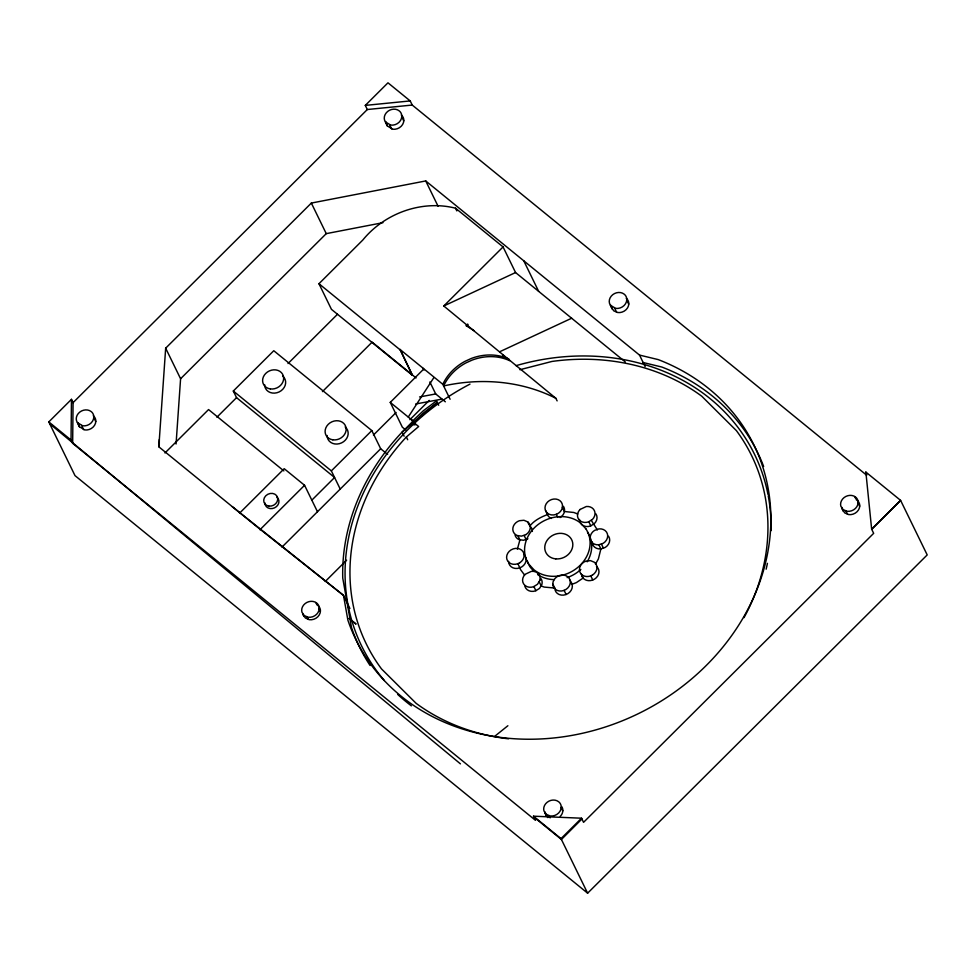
<?xml version="1.0" encoding="UTF-8"?>
<svg xmlns="http://www.w3.org/2000/svg" width="976" height="976" viewBox="0 0 976 976"><rect width="100%" height="100%" fill="white"/><g stroke="black" fill="none" stroke-linecap="round" stroke-linejoin="round"><path stroke-width="1.46" d="M71.041 440.017L71.468 399.33L48.8 421.913L75.006 475.629L587.625 893.186L927.2 554.917L900.592 500.371L865.858 472.079L871.653 529.199L873.666 533.335L583.55 822.341L581.537 818.205L533.457 816.192L535.47 820.328L72.651 443.324L71.041 440.017L48.8 421.913M72.651 443.324L73.078 402.637L71.468 399.33M159.247 447.167L159.332 439.554M645.148 366.622L639.524 355.093L425.731 180.938L311.344 203.069L165.664 348.188L158.832 446.813L256.859 526.674L343.491 595.372L349.896 608.499M176.058 444.007L180.584 378.761L165.664 348.188M517.378 549.159L519.927 539.862L517.914 535.726M595.506 564.116L598.386 558.931L600.874 548.963L598.861 544.779A9.004 7.747 -26 0 1 590.419 539.74A9.004 7.747 -26 0 1 594.604 530.383L599.008 528.882A9.004 7.747 -26 0 1 607.414 533.933A9.004 7.747 -26 0 1 603.241 543.29L598.861 544.779M466.479 325.874L467.663 324.056L468.065 324.874M408.261 417.057L433.856 377.602M581.916 818.986L561.42 839.47L533.86 817.022M871.69 529.273L900.592 500.371L871.653 529.199M412.226 105.054L367.318 109.519L365.305 105.396L387.972 82.814L410.213 100.931L412.226 105.054L866.7 475.251M73.078 402.637L367.318 109.519M180.584 378.761L326.252 233.642L382.946 222.687M412.409 375.296L400.099 349.506L412.409 375.296L331.45 309.343L318.957 283.723L362.804 240.035A82.594 71.016 -26 0 1 455.524 208.205L503.067 246.928L515.56 272.548L625.287 361.925M164.981 452.962L208.559 409.566L283.87 470.908M311.832 500.163L334.573 477.508L236.546 397.647L233.313 391.034L273.78 350.726L371.819 430.575L380.689 448.765L387.631 454.413M216.892 417.216L236.546 397.647M288.03 363.548L337.501 314.272M322.458 391.596L372.112 342.149L416.057 377.944M557.125 400.892L555.832 398.269L443.775 305.988L503.067 246.928M239.571 513.156L284.211 468.7L304.573 485.292L317.481 511.729M259.945 529.748L304.573 485.292M466.894 324.825L466.077 325.63L474.19 330.766M405.76 429.965L402.344 427.183L390.254 402.393L423.621 369.16M340.221 489.074L331.352 470.896L371.819 430.575M373.442 435.052L396.097 412.482M281.979 547.097L380.689 448.765M409.883 419.68L429.257 400.38M325.24 581.501L346.626 560.187M587.625 893.186L561.017 838.64L581.537 818.205M414.91 425.072L412.811 420.766L423.352 410.725L436.54 400.855L438.675 405.247M508.557 738.82A214.439 184.391 -26 0 1 416.13 703.342L381.506 668.914A214.439 184.391 -26 0 1 406.358 436.992L418.655 426.524L413.629 422.425L424.157 412.372L437.346 402.502L402.124 432.075A221.528 190.479 -26 0 0 342.747 578.085L351.506 627.544A221.528 190.479 -26 0 0 370.087 665.51M494.832 736.233L507.874 725.741M527.906 538.764L523.502 540.265L519.122 539.643A9.004 7.747 -26 0 1 515.084 535.214M443.775 305.988L515.56 272.548M499.858 351.677L571.643 318.237M519.879 369.721L552.026 361.437A214.439 184.391 -26 0 1 701.756 396.207L736.392 430.623A214.439 184.391 -26 0 1 744.029 617.637M419.582 396.951L435.711 393.95L445.349 401.807M415.642 404.003L442.03 399.099M365.305 105.396L410.213 100.931M554.795 588.052L544.12 587.064L541.216 585.978L539.203 581.842M639.524 355.093L658.178 359.583A221.528 190.479 -26 0 1 690.654 679.747A221.528 190.479 -26 0 1 347.871 620.102L343.491 595.372L232.276 506.654M643.16 362.535L661.813 367.025A221.528 190.479 -26 0 1 763.647 466.479M577.792 513.986L573.766 512.473L564.36 511.509L562.347 507.374M856.342 499.883L857.245 500.42A9.004 7.747 -26 0 1 859.746 505.788L859.429 507.874A9.004 7.747 -26 0 1 848.62 514.572L844.704 512.9L841.69 508.032M349.042 618.528L356.069 624.091L349.152 618.418M502.616 354.922L504.982 356.838M400.099 349.506L442.811 384.288L450.107 399.257M318.957 283.723L399.916 349.676M390.254 402.393L412.811 420.766M233.313 391.034L331.352 470.896M533.457 816.192L561.017 838.64M49.715 423.779L460.44 763.866M610.366 305.207L615.661 308.379A9.004 7.747 -26 0 0 626.47 301.682L626.787 299.595A9.004 7.747 -26 0 0 624.274 294.227L622.468 293.142A9.004 7.747 -26 0 0 612.733 294.691A9.004 7.747 -26 0 0 609.512 303.377L612.355 309.282M385.386 121.902L390.668 125.074A9.004 7.747 -26 0 0 401.478 118.377L401.807 116.29A9.004 7.747 -26 0 0 399.294 110.922L397.488 109.837A9.004 7.747 -26 0 0 387.753 111.386A9.004 7.747 -26 0 0 384.532 120.072L387.374 125.977L392.694 129.21A9.004 7.747 -26 0 0 403.491 122.512L403.82 120.426A9.004 7.747 -26 0 0 401.307 115.058M533.823 571.167L530.419 567.434A33.623 28.902 -26 0 1 527.211 560.602M544.791 812.715L547.804 817.595M77.385 422.62L82.679 425.792A9.004 7.747 -26 0 0 93.489 419.107L93.806 417.008A9.004 7.747 -26 0 0 91.293 411.64L89.487 410.567A9.004 7.747 -26 0 0 79.751 412.104A9.004 7.747 -26 0 0 76.531 420.79L79.373 426.695L84.692 429.928A9.004 7.747 -26 0 0 95.502 423.23L95.819 421.144A9.004 7.747 -26 0 0 93.306 415.776M597.312 529.87L591.285 520.33M524.588 575.071L520.574 569.667L517.902 563.652M865.858 472.079L866.871 474.141M858.075 502.933L859.685 506.239M854.72 496.577L855.806 498.785M845.96 510.973L847.571 514.279M626.726 300.047L628.739 304.183M614.612 308.087L616.625 312.222M523.758 260.799L538.679 291.385M455.524 208.205L456.829 210.901M401.734 116.742L403.747 120.878M425.731 180.938L438.053 206.204M601.46 544.12L603.473 548.256M588.784 521.745L590.797 525.881M389.619 124.782L391.632 128.917M590.748 575.84L592.761 579.964M556.308 514.279L557.808 517.378M581.147 573.912L583.16 578.048L576.352 582.623L572.058 584.258L570.045 580.122A8.991 7.735 -26 0 0 561.639 575.096L559.37 575.584A9.004 7.747 -26 0 0 552.782 583.916L553.063 585.942A9.004 7.747 -26 0 0 563.75 590.504L565.873 589.492A9.004 7.747 -26 0 0 570.057 580.147M545.547 510.485L547.56 514.62C541.07 516.829 533.616 520.879 529.858 526.076A9.004 7.747 -26 0 1 532.359 531.444M564.091 590.334L566.104 594.469M527.626 521.818L529.138 524.917M552.794 584.038L554.807 588.162M524.112 535.47L526.125 539.606M533.884 586.564L535.897 590.7M423.218 368.33L424.023 369.989M429.867 381.97L435.711 393.95M311.344 203.069L326.252 233.642M411.835 419.961L413.153 422.669M413.531 424.743L412.189 422.01L402.124 432.075L404.125 436.174M406.358 436.992L407.687 439.737M561.163 807.616L562.774 810.922M549.049 815.655L550.122 817.864M319.164 608.878L320.372 611.354M315.821 602.521L317.029 604.998M307.05 616.917L308.257 619.406M302.78 613.977L304 616.454M93.733 417.46L95.758 421.595M81.618 425.499L83.643 429.635M843.337 511.4L842.471 509.57A9.004 7.747 -26 0 1 842.203 507.532M387.399 126.026L386.545 124.196A9.004 7.747 -26 0 1 386.264 122.171M547.28 514.023L548.134 515.853A9.004 7.747 -26 0 0 551.318 518.451M546.426 816.082L545.572 814.252A9.004 7.747 -26 0 1 545.291 812.227M303.17 614.685L305.403 618.028L309.307 619.699A9.004 7.747 -26 0 0 320.116 613.001L320.445 610.915A9.004 7.747 -26 0 0 317.932 605.547M79.398 426.756L78.544 424.926A9.004 7.747 -26 0 1 78.275 422.889M626.299 298.363A9.004 7.747 -26 0 1 628.8 303.731L628.483 305.817A9.004 7.747 -26 0 1 617.674 312.515L613.758 310.844L611.525 307.501A9.004 7.747 -26 0 1 611.257 305.476M561.712 806.615A9.004 7.747 -26 0 1 562.847 810.47L562.53 812.569A9.004 7.747 -26 0 1 560.212 816.351M768.246 495.869A218.575 187.953 -26 0 1 771.089 530.651M767.417 563.359A218.575 187.953 -26 0 1 766.136 569.179M411.396 705.868A218.575 187.953 -26 0 1 397.744 694.461M384.324 680.516A218.575 187.953 -26 0 1 470.005 384.105M516.036 365.671A218.575 187.953 -26 0 1 767.966 494.405M345.175 426.976A10.809 9.296 -26 0 1 341.588 442.884A10.809 9.296 -26 0 1 327.119 435.503M282.662 376.065A10.809 9.296 -26 0 1 279.087 391.962A10.809 9.296 -26 0 1 264.618 384.593M276.952 497.235A7.21 6.198 -26 0 1 274.561 507.849A7.21 6.198 -26 0 1 264.923 502.933M571.216 582.44A9.004 7.747 -26 0 1 567.886 593.628L565.763 594.628A9.004 7.747 -26 0 1 555.076 590.077M525.881 557.589A9.004 7.747 -26 0 1 521.696 566.946L519.574 567.947A9.004 7.747 -26 0 1 508.606 561.359M523.648 554.246A9.004 7.747 -26 0 1 525.027 555.759M541.009 578.683A9.004 7.747 -26 0 1 541.814 584.624L539.508 588.418L535.556 590.87A9.004 7.747 -26 0 1 524.868 586.308M596.482 566.434A9.004 7.747 -26 0 1 594.53 579.134L592.408 580.134A9.004 7.747 -26 0 1 583.953 578.914L582.574 577.414A9.004 7.747 -26 0 1 581.72 575.584M608.573 536.239A9.004 7.747 -26 0 1 605.254 547.414L600.874 548.915A9.004 7.747 -26 0 1 592.164 541.839M595.897 513.852A9.004 7.747 -26 0 1 594.408 523.6L590.443 526.04A9.004 7.747 -26 0 1 579.488 519.464M563.42 506.385A9.004 7.747 -26 0 1 564.555 510.253L564.238 512.339A9.004 7.747 -26 0 1 560.09 517.573M587.479 532.103A33.623 28.902 -26 0 1 587.162 561.798M580.854 569.459A33.623 28.902 -26 0 1 567.129 577.609M554.356 579.634A33.623 28.902 -26 0 1 537.642 574.608M509.692 360.681A46.811 40.248 -26 0 0 472.079 360.12L465.979 362.889A46.811 40.248 -26 0 0 443.616 385.947A167.652 144.155 -26 0 1 555.832 398.269M442.811 384.288A46.811 40.248 -26 0 1 465.174 361.242L471.262 358.473A46.811 40.248 -26 0 1 508.886 359.022M319.225 608.438L318.908 610.525A9.004 7.747 -26 0 1 308.099 617.21L304.195 615.551L301.95 612.208A9.004 7.747 -26 0 1 305.183 603.522A9.004 7.747 -26 0 1 314.919 601.985L316.724 603.058A9.004 7.747 -26 0 1 319.225 608.438M562.542 506.117L562.225 508.203A9.004 7.747 -26 0 1 558.077 513.437L555.954 514.45A9.004 7.747 -26 0 1 546.121 511.717L545.267 509.887A9.004 7.747 -26 0 1 551.574 499.529L553.843 499.041A9.004 7.747 -26 0 1 562.542 506.117M561.237 807.176L560.907 809.263A9.004 7.747 -26 0 1 550.098 815.948L546.194 814.289L543.961 810.946A9.004 7.747 -26 0 1 547.182 802.26A9.004 7.747 -26 0 1 556.918 800.723L558.723 801.796A9.004 7.747 -26 0 1 561.237 807.176M858.136 502.481L857.819 504.568A9.004 7.747 -26 0 1 847.009 511.265L843.093 509.594L840.861 506.263A9.004 7.747 -26 0 1 844.081 497.577A9.004 7.747 -26 0 1 853.829 496.04L855.623 497.113A9.004 7.747 -26 0 1 858.136 502.481M539.801 580.488L537.495 584.282L533.543 586.735A9.004 7.747 -26 0 1 523.709 584.014A9.004 7.747 -26 0 1 525.198 574.266L531.432 571.326A9.004 7.747 -26 0 1 539.801 580.488M580.098 509.448L578.683 511.241A9.004 7.747 -26 0 0 579.232 519.988A9.004 7.747 -26 0 0 588.43 521.916L592.395 519.464A9.004 7.747 -26 0 0 594.384 510.607A9.004 7.747 -26 0 0 586.332 506.507L580.098 509.448M525.893 534.628L521.489 536.129L517.109 535.507A9.004 7.747 -26 0 1 512.888 528.004A9.004 7.747 -26 0 1 519.378 520.72L523.929 520.269L527.833 521.94A9.004 7.747 -26 0 1 525.893 534.628M519.683 562.81L517.561 563.811A9.004 7.747 -26 0 1 506.873 559.26A9.004 7.747 -26 0 1 513.181 548.902L515.45 548.402A9.004 7.747 -26 0 1 523.868 553.453A9.004 7.747 -26 0 1 519.683 562.81M592.517 574.998L590.395 575.999A9.004 7.747 -26 0 1 581.94 574.791L580.561 573.278A9.004 7.747 -26 0 1 586.015 561.09L590.553 560.639L594.469 562.298A9.004 7.747 -26 0 1 592.517 574.998M585.868 528.797L580.72 523.16A33.623 28.902 -26 0 0 537.642 524.893A33.623 28.902 -26 0 0 528.797 564.128L533.945 569.764A33.623 28.902 -26 0 0 577.036 568.032A33.623 28.902 -26 0 0 585.868 528.797M268.851 506.08A7.21 6.198 -26 0 0 277.526 497.431A7.21 6.198 -26 0 0 265.814 495.747A7.21 6.198 -26 0 0 268.851 506.08M332.816 439.822A10.809 9.296 -26 0 0 345.833 426.841A10.809 9.296 -26 0 0 328.253 424.316A10.809 9.296 -26 0 0 332.816 439.822M270.303 388.912A10.809 9.296 -26 0 0 283.333 375.931A10.809 9.296 -26 0 0 265.753 373.405A10.809 9.296 -26 0 0 270.303 388.912M555.82 558.882A14.408 12.395 -26 0 0 572.156 540.802A14.408 12.395 -26 0 0 548.39 538.715A14.408 12.395 -26 0 0 555.82 558.882"/></g></svg>
